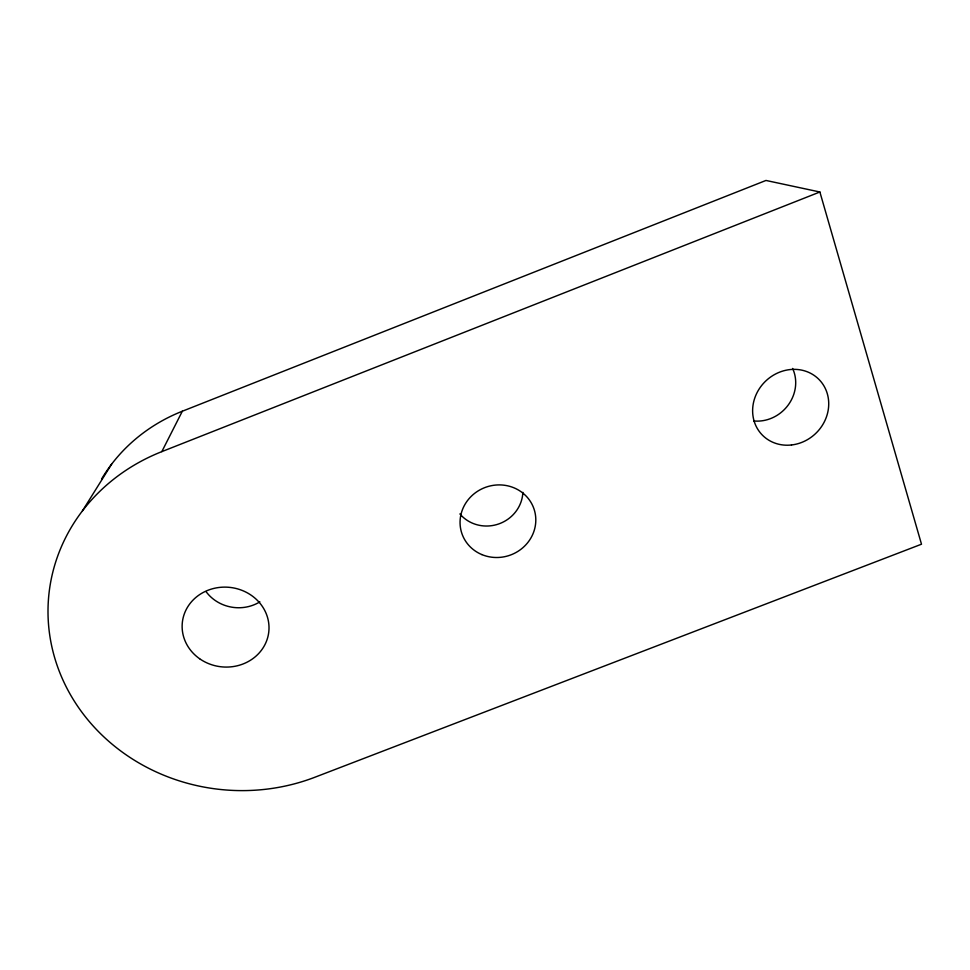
<?xml version="1.0" encoding="UTF-8"?>
<svg xmlns="http://www.w3.org/2000/svg" width="970" height="970" viewBox="0 0 970 970"><rect width="100%" height="100%" fill="white"/><g stroke="black" fill="none" stroke-linecap="round" stroke-linejoin="round"><path stroke-width="1.45" d="M161.82 451.632L182.324 411.231L765.973 180.456L819.88 191.999L921.5 544.206L314.935 777.225A191.333 176.382 5.4 0 1 63.996 682.322A191.333 176.382 5.4 0 1 161.82 451.632L819.88 191.999M82.462 510.838L111.611 464.169M101.547 479.071A170.635 159.371 7 0 1 182.324 411.231M259.863 601.849A38.945 36.242 7.5 0 1 206.052 591.627M792.599 368.442A36.945 33.986 -45.1 0 1 788.089 405.193A36.945 33.986 -45.1 0 1 753.678 420.944M522.866 492.372A35.514 33.877 -19.6 0 1 498.495 524.03A35.514 33.877 -19.6 0 1 459.889 513.93M199.59 658.715A43.48 39.94 6 0 0 268.714 632.476A43.48 39.94 6 0 0 208.404 590.099A43.48 39.94 6 0 0 199.59 658.715M791.496 444.975A39.697 36.217 -44 0 0 823.203 384.714A39.697 36.217 -44 0 0 757.315 392.147A39.697 36.217 -44 0 0 791.496 444.975M481.884 554.597A38.097 36.084 -19.3 0 0 535.67 516.852A38.097 36.084 -19.3 0 0 476.234 492.166A38.097 36.084 -19.3 0 0 481.884 554.597"/></g></svg>
